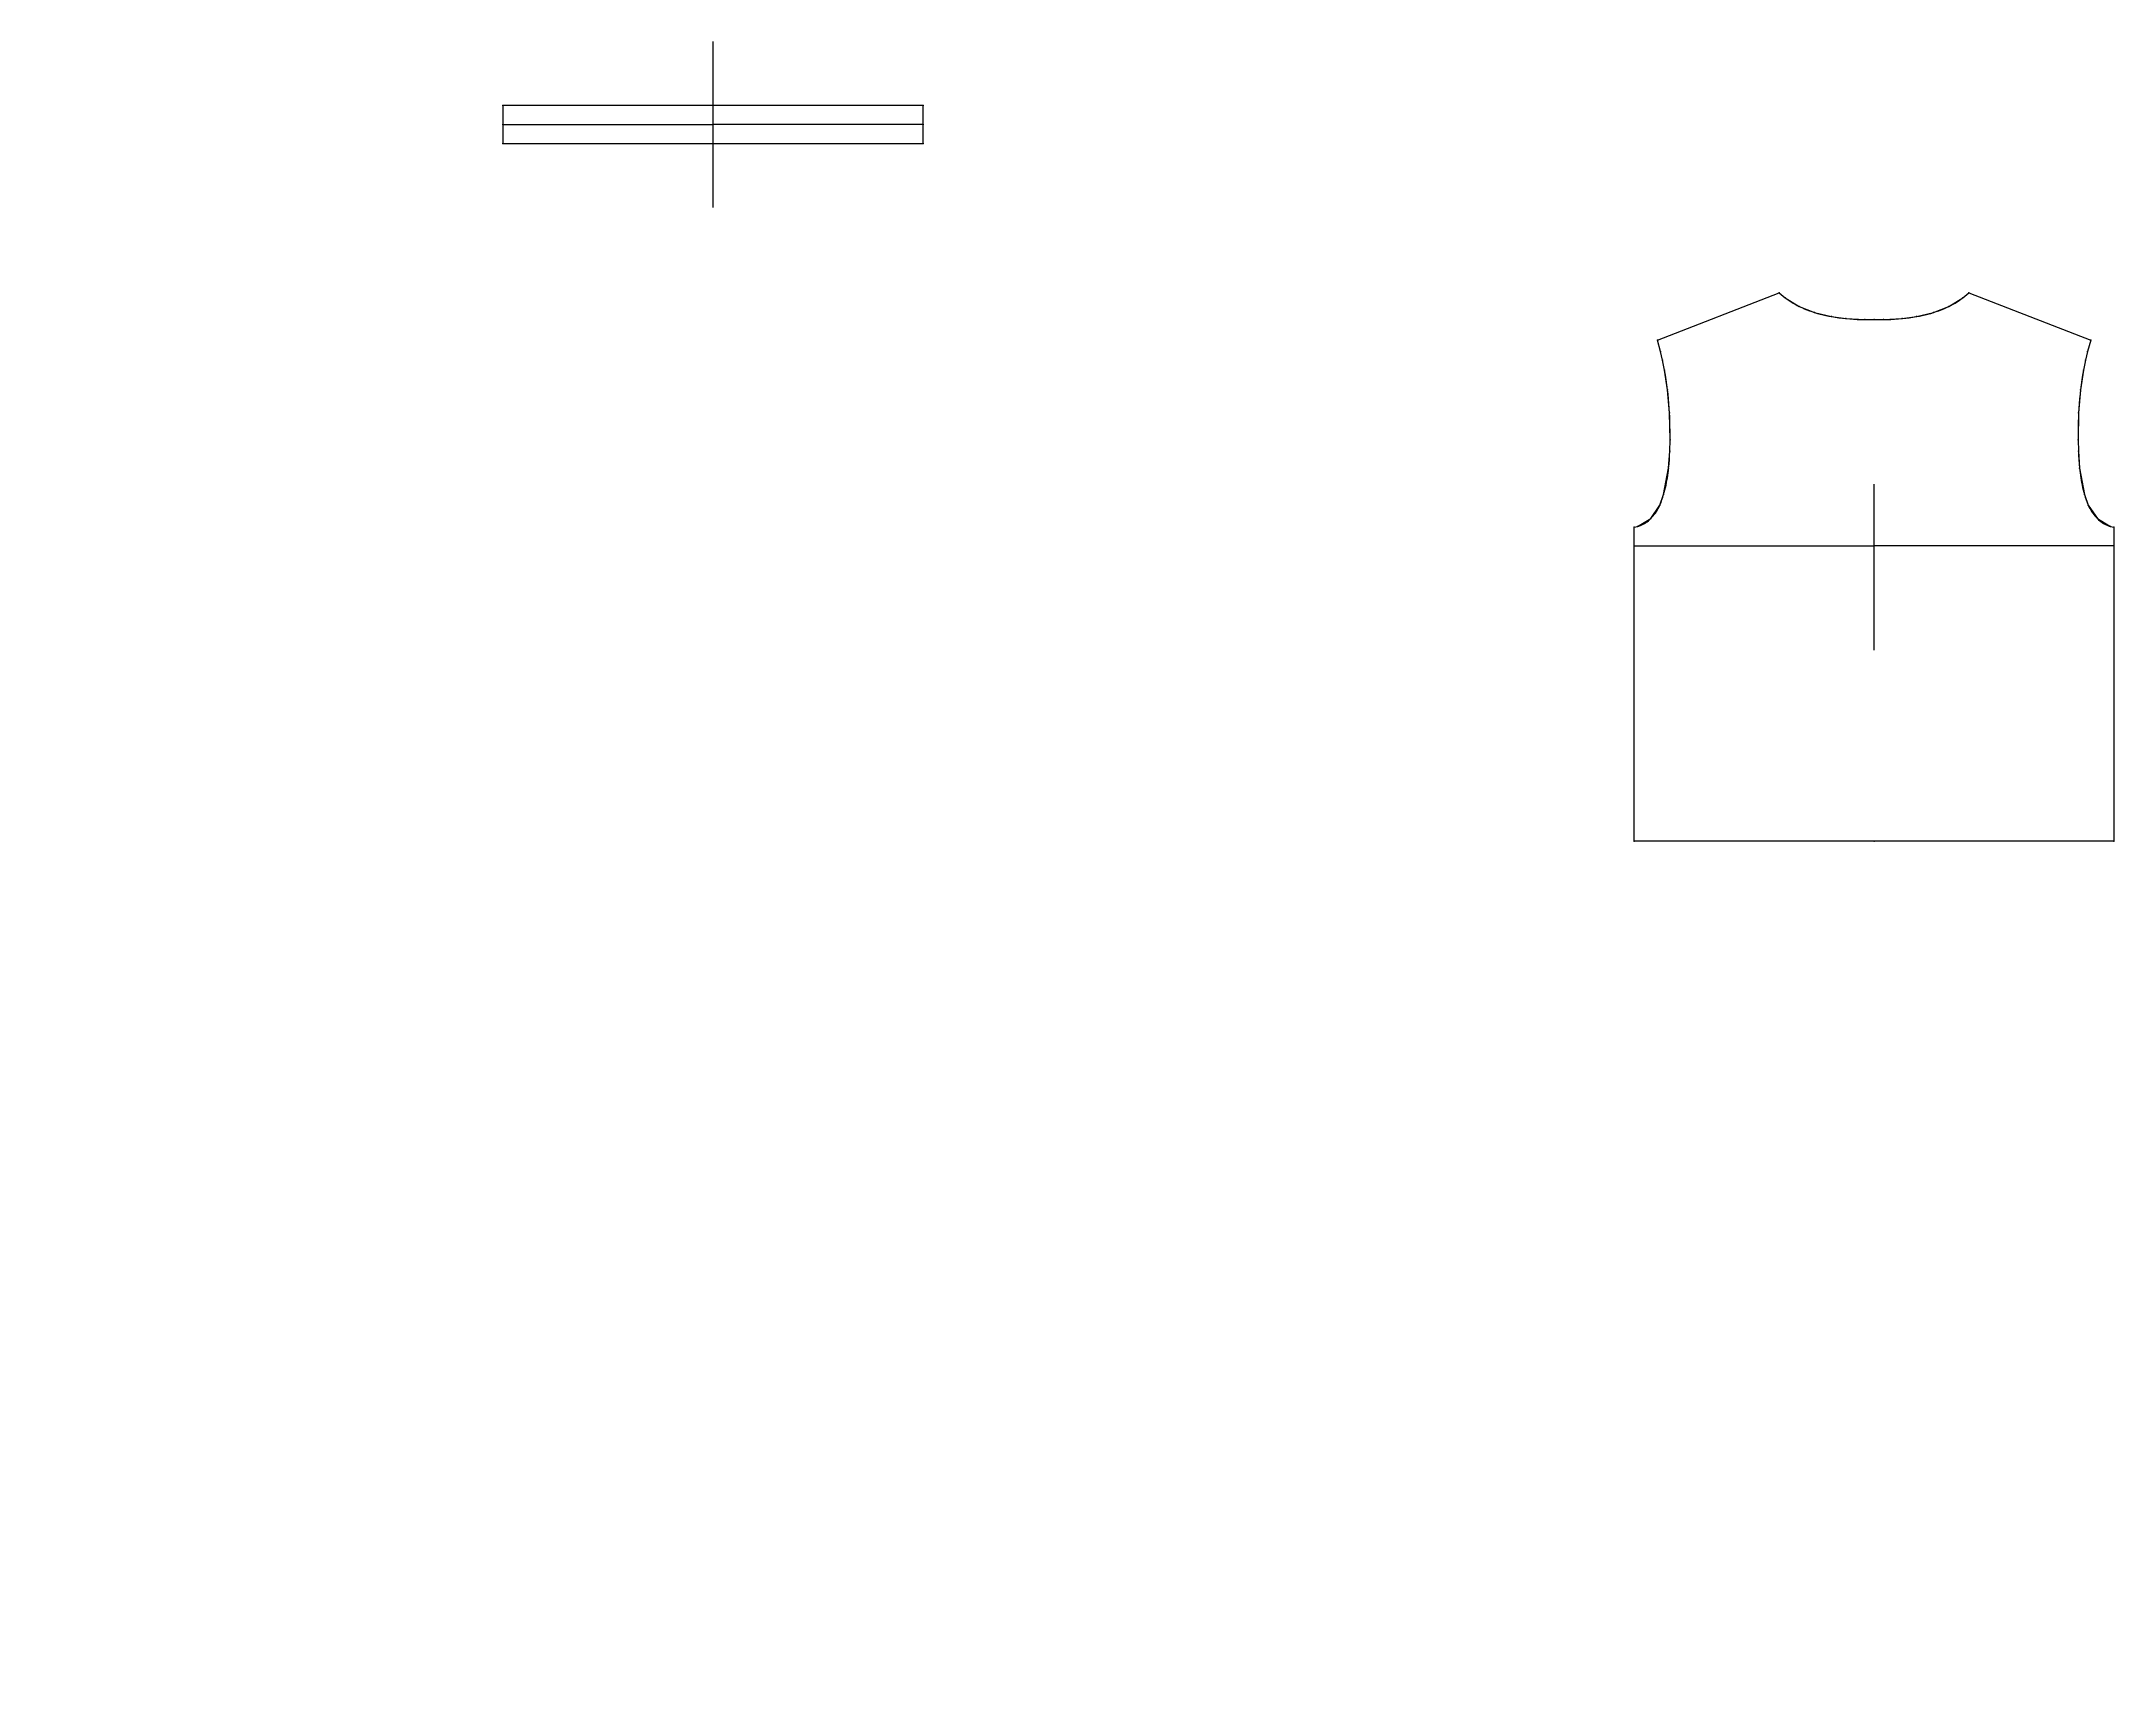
# Model space of a CAD drawing. Extents: x -818 to 1430, y 0 to 1787.
import ezdxf

# ---------------------------------------------------------------- set-up
doc = ezdxf.new("R2010")
doc.units = 0

# ---------------------------------------------------------------- blocks, each defined once
blk = doc.blocks.new('PATRONES PARA SAMUEL-2_M')
at = {"layer": '1'}
blk.add_lwpolyline([(-89.981842, 1676.982666), (138.006195, 1676.982666), (138.006195, 1697.41626), (138.006195, 1717.850342), (-89.981842, 1717.850342), (-317.970123, 1717.850342), (-317.970123, 1697.41626), (-317.970123, 1676.982666)], close=True, dxfattribs=at)
at = {"layer": '2'}
for p in [(-317.970123, 1717.850342), (-89.981842, 1717.850342), (138.006195, 1717.850342), (-317.970123, 1697.41626), (-317.969879, 1697.41626), (-89.981842, 1697.41626), (-89.981842, 1697.41626), (138.006195, 1697.41626), (138.006195, 1697.41626), (-317.970123, 1676.982666), (-89.981842, 1676.982666), (138.006195, 1676.982666)]:
    blk.add_point(p, dxfattribs=at)
at = {"layer": '7'}
blk.add_line((-89.981964, 1607.416504), (-89.981964, 1787.416504), dxfattribs=at)
at = {"layer": '8'}
for points in [[(-317.969879, 1697.41626), (-89.981842, 1697.41626)], [(138.006195, 1697.41626), (-89.981842, 1697.41626)]]:
    blk.add_lwpolyline(points, dxfattribs=at)
at = {"layer": '84'}
blk.add_lwpolyline([(-89.981842, 1676.982666), (138.006195, 1676.982666), (138.006195, 1676.982666), (138.006195, 1697.41626), (138.006195, 1697.41626), (138.006195, 1717.850342), (138.006195, 1717.850342), (-89.981842, 1717.850342), (-89.981842, 1717.850342), (-317.970123, 1717.850342), (-317.970123, 1717.850342), (-317.970123, 1697.41626), (-317.970123, 1697.41626), (-317.970123, 1676.982666), (-317.970123, 1676.982666), (-89.981842, 1676.982666)], close=True, dxfattribs=at)
at = {"layer": '85'}
for points in [[(-317.969879, 1697.41626), (-89.981842, 1697.41626)], [(138.006195, 1697.41626), (-89.981842, 1697.41626)]]:
    blk.add_lwpolyline(points, dxfattribs=at)
at = {"layer": '1'}
for s, p in [('# 58', (-317.970123, 1717.850342)), ('# 57', (-89.981842, 1717.850342)), ('# 56', (138.006195, 1717.850342)), ('# 59', (-317.970123, 1697.41626)), ('# 55', (138.006195, 1697.41626)), ('# 60', (-317.970123, 1676.982666)), ('# 53', (-89.981842, 1676.982666)), ('# 54', (138.006195, 1676.982666))]:
    blk.add_text(s, height=0.25, dxfattribs=at).set_placement(p)
at = {"layer": '8'}
for s, p in [('# 49', (-317.969879, 1697.41626)), ('# 52', (-89.981842, 1697.41626)), ('# 50', (-89.981842, 1697.41626)), ('# 51', (138.006195, 1697.41626))]:
    blk.add_text(s, height=0.25, dxfattribs=at).set_placement(p)
blk = doc.blocks.new('PATRONES PARA SAMUEL-3_M')
at = {"layer": '1'}
blk.add_lwpolyline([(1168.786987, 920.518311), (908.68689, 920.516357), (908.68689, 1260.788818), (912.273071, 1261.572021), (926.599243, 1270.199951), (936.633911, 1284.881592), (940.678589, 1296.257568), (946.103149, 1324.986084), (947.265259, 1343.375732), (947.558228, 1355.531982), (946.999878, 1385.018311), (944.895874, 1409.977295), (941.717896, 1431.157959), (939.498413, 1442.118896), (937.295288, 1451.385498), (933.91394, 1463.788818), (1066.044556, 1514.789795), (1072.537231, 1509.514404), (1087.692993, 1500.243896), (1104.3302, 1493.634521), (1122.783569, 1489.1521), (1138.348999, 1487.05249), (1158.709595, 1485.978271), (1168.786987, 1485.923584), (1178.864136, 1485.978271), (1199.224731, 1487.05249), (1214.790161, 1489.1521), (1233.24353, 1493.634521), (1249.880737, 1500.243896), (1265.036743, 1509.514404), (1271.529419, 1514.789795), (1403.65979, 1463.788818), (1400.278442, 1451.385498), (1398.075562, 1442.118896), (1395.856079, 1431.157959), (1392.678101, 1409.977295), (1390.574097, 1385.018311), (1390.015747, 1355.531982), (1390.308716, 1343.375732), (1391.470825, 1324.986084), (1396.895142, 1296.257568), (1400.939819, 1284.881592), (1410.974487, 1270.199951), (1425.300659, 1261.572021), (1428.886841, 1260.788818), (1428.887085, 920.516357)], close=True, dxfattribs=at)
at = {"layer": '2'}
for p in [(1066.044556, 1514.789795), (1271.529419, 1514.789795), (1168.786987, 1485.923584), (933.91394, 1463.788818), (1403.65979, 1463.788818), (908.68689, 1260.788818), (1428.886841, 1260.788818), (908.687134, 1240.787842), (1168.786743, 1240.786865), (1168.787231, 1240.786865), (1428.886841, 1240.787842), (908.68689, 920.516357), (1168.786987, 920.518311), (1428.887085, 920.516357)]:
    blk.add_point(p, dxfattribs=at)
at = {"layer": '3'}
for p in [(1072.537231, 1509.514404), (1265.036743, 1509.514404), (1087.692993, 1500.243896), (1104.3302, 1493.634521), (1122.783569, 1489.1521), (1138.348999, 1487.05249), (1158.709595, 1485.978271), (1178.864136, 1485.978271), (1199.224731, 1487.05249), (1214.790161, 1489.1521), (1233.24353, 1493.634521), (1249.880737, 1500.243896), (937.295288, 1451.385498), (939.498413, 1442.118896), (1398.075562, 1442.118896), (1400.278442, 1451.385498), (941.717896, 1431.157959), (1395.856079, 1431.157959), (944.895874, 1409.977295), (1392.678101, 1409.977295), (946.999878, 1385.018311), (1390.574097, 1385.018311), (947.558228, 1355.531982), (1390.015747, 1355.531982), (947.265259, 1343.375732), (1390.308716, 1343.375732), (946.103149, 1324.986084), (1391.470825, 1324.986084), (936.633911, 1284.881592), (940.678589, 1296.257568), (1396.895142, 1296.257568), (1400.939819, 1284.881592), (912.273071, 1261.572021), (926.599243, 1270.199951), (1410.974487, 1270.199951), (1425.300659, 1261.572021)]:
    blk.add_point(p, dxfattribs=at)
at = {"layer": '7'}
blk.add_line((1168.786865, 1127.653076), (1168.787109, 1307.653076), dxfattribs=at)
at = {"layer": '8'}
for points in [[(908.687134, 1240.787842), (1168.787231, 1240.786865)], [(1428.886841, 1240.787842), (1168.786743, 1240.786865)]]:
    blk.add_lwpolyline(points, dxfattribs=at)
at = {"layer": '84'}
blk.add_lwpolyline([(1168.786987, 920.518311), (908.68689, 920.516357), (908.68689, 920.516357), (908.68689, 1260.788818), (908.68689, 1260.788818), (912.273071, 1261.572021), (913.87262, 1262.058716), (915.441528, 1262.645264), (916.977417, 1263.325439), (918.477722, 1264.09314), (919.940186, 1264.942505), (921.362305, 1265.867432), (922.741638, 1266.861572), (924.075867, 1267.919189), (925.362549, 1269.033936), (926.599243, 1270.199951), (927.993164, 1271.635864), (929.31427, 1273.130005), (930.563965, 1274.678345), (931.743469, 1276.276978), (932.854126, 1277.921631), (933.897217, 1279.608521), (934.874023, 1281.333374), (935.785828, 1283.092529), (936.633911, 1284.881592), (937.81134, 1287.663086), (938.863159, 1290.49292), (939.811523, 1293.361084), (940.678589, 1296.257568), (941.389404, 1298.823608), (942.054016, 1301.401245), (942.67334, 1303.989624), (943.248291, 1306.588013), (943.779663, 1309.195435), (944.268433, 1311.811279), (944.715454, 1314.43457), (945.121521, 1317.064453), (945.487549, 1319.700317), (945.814453, 1322.341064), (946.103149, 1324.986084), (946.517029, 1329.576294), (946.83606, 1334.171631), (947.079163, 1338.771606), (947.265259, 1343.375732), (947.558228, 1355.531982), (947.594971, 1360.448853), (947.582031, 1365.364502), (947.5177, 1370.279297), (947.400391, 1375.193115), (947.228333, 1380.106201), (946.999878, 1385.018311), (946.707336, 1390.021362), (946.352539, 1395.018555), (945.933716, 1400.010254), (945.44873, 1404.996338), (944.895874, 1409.977295), (944.227783, 1415.291992), (943.477417, 1420.59375), (942.641846, 1425.882324), (941.717896, 1431.157959), (939.498413, 1442.118896), (937.295288, 1451.385498), (933.91394, 1463.788818), (933.91394, 1463.788818), (1066.044556, 1514.789795), (1066.044556, 1514.789795), (1072.537231, 1509.514404), (1074.584106, 1508.011841), (1076.675293, 1506.570312), (1078.807861, 1505.188721), (1080.978882, 1503.866211), (1083.185425, 1502.601929), (1085.424316, 1501.394775), (1087.692993, 1500.243896), (1090.392944, 1498.961914), (1093.125, 1497.755127), (1095.886841, 1496.621216), (1098.676514, 1495.557983), (1101.491699, 1494.563232), (1104.3302, 1493.634521), (1107.363037, 1492.719727), (1110.415161, 1491.875244), (1113.484863, 1491.098755), (1116.570679, 1490.387695), (1119.670776, 1489.739746), (1122.783569, 1489.1521), (1126.658569, 1488.50415), (1130.544922, 1487.94165), (1134.442017, 1487.459473), (1138.348999, 1487.05249), (1142.413696, 1486.70459), (1146.482544, 1486.428101), (1150.555176, 1486.218262), (1154.631104, 1486.070068), (1158.709595, 1485.978271), (1168.786987, 1485.923584), (1168.786987, 1485.923584), (1178.864136, 1485.978271), (1182.942627, 1486.070068), (1187.018555, 1486.218262), (1191.091187, 1486.428101), (1195.160034, 1486.70459), (1199.224731, 1487.05249), (1203.131714, 1487.459473), (1207.028809, 1487.94165), (1210.915161, 1488.50415), (1214.790161, 1489.1521), (1217.902954, 1489.739746), (1221.003052, 1490.387695), (1224.088867, 1491.098755), (1227.158569, 1491.875244), (1230.210693, 1492.719727), (1233.24353, 1493.634521), (1236.082031, 1494.563232), (1238.897217, 1495.557983), (1241.68689, 1496.621216), (1244.44873, 1497.755127), (1247.180786, 1498.961914), (1249.880737, 1500.243896), (1252.149414, 1501.394775), (1254.388428, 1502.602051), (1256.594971, 1503.866211), (1258.765991, 1505.188721), (1260.89856, 1506.57019), (1262.989746, 1508.011841), (1265.036743, 1509.514404), (1271.529419, 1514.789795), (1271.529419, 1514.789795), (1403.65979, 1463.788818), (1403.65979, 1463.788818), (1400.278442, 1451.385498), (1398.075562, 1442.118896), (1395.856079, 1431.157959), (1394.932129, 1425.882324), (1394.096436, 1420.59375), (1393.346191, 1415.291992), (1392.678101, 1409.977295), (1392.125244, 1404.996338), (1391.640259, 1400.010254), (1391.221436, 1395.018555), (1390.866699, 1390.021362), (1390.574097, 1385.018311), (1390.345703, 1380.106201), (1390.173584, 1375.193115), (1390.056274, 1370.279297), (1389.991943, 1365.364502), (1389.979004, 1360.448853), (1390.015747, 1355.531982), (1390.308716, 1343.375732), (1390.494873, 1338.771606), (1390.737915, 1334.171631), (1391.056885, 1329.576294), (1391.470825, 1324.986084), (1391.759521, 1322.341064), (1392.086426, 1319.700317), (1392.452393, 1317.064453), (1392.858398, 1314.43457), (1393.30542, 1311.811279), (1393.794189, 1309.195435), (1394.325562, 1306.587891), (1394.900391, 1303.989624), (1395.519775, 1301.401245), (1396.184326, 1298.823608), (1396.895142, 1296.257568), (1397.762207, 1293.361084), (1398.710571, 1290.49292), (1399.762451, 1287.663086), (1400.939819, 1284.881592), (1401.787964, 1283.092529), (1402.699707, 1281.333374), (1403.676514, 1279.608521), (1404.719604, 1277.921631), (1405.8302, 1276.276978), (1407.009766, 1274.678345), (1408.259521, 1273.130005), (1409.580566, 1271.635864), (1410.974487, 1270.199951), (1412.211182, 1269.033936), (1413.497803, 1267.919189), (1414.832031, 1266.861572), (1416.211426, 1265.867432), (1417.633545, 1264.942505), (1419.095947, 1264.09314), (1420.596313, 1263.325439), (1422.132202, 1262.645264), (1423.70105, 1262.058716), (1425.300659, 1261.572021), (1428.886841, 1260.788818), (1428.886841, 1260.788818), (1428.887085, 920.516357), (1428.887085, 920.516357), (1168.786987, 920.518311)], close=True, dxfattribs=at)
at = {"layer": '85'}
for points in [[(908.687134, 1240.787842), (1168.787231, 1240.786865)], [(1428.886841, 1240.787842), (1168.786743, 1240.786865)]]:
    blk.add_lwpolyline(points, dxfattribs=at)
at = {"layer": '1'}
for s, p in [('# 19', (1066.044556, 1514.789795)), ('# 21', (1271.529419, 1514.789795)), ('# 20', (1168.786987, 1485.923584)), ('# 18', (933.91394, 1463.788818)), ('# 22', (1403.65979, 1463.788818)), ('# 17', (908.68689, 1260.788818)), ('# 23', (1428.886841, 1260.788818)), ('# 16', (908.68689, 920.516357)), ('# 15', (1168.786987, 920.518311)), ('# 24', (1428.887085, 920.516357))]:
    blk.add_text(s, height=0.25, dxfattribs=at).set_placement(p)
at = {"layer": '8'}
for s, p in [('# 13', (908.687134, 1240.787842)), ('# 12', (1168.786743, 1240.786865)), ('# 14', (1168.787231, 1240.786865)), ('# 11', (1428.886841, 1240.787842))]:
    blk.add_text(s, height=0.25, dxfattribs=at).set_placement(p)

msp = doc.modelspace()

# ---------------------------------------------------------------- block references
at = {"layer": '1'}
for name in ['PATRONES PARA SAMUEL-2_M', 'PATRONES PARA SAMUEL-3_M']:
    msp.add_blockref(name, (0, 0), dxfattribs=at)

# ---------------------------------------------------------------- texts
for s in ['STYLE NAME: temp', 'CREATION DATE: 28-05-2026', 'CREATION TIME: 12:48', 'AUTHOR: CLO Virtual Fashion Inc.', 'PRODUCT: CLO Network OnlineAuth 2025.0.434', 'VERSION: 3', 'SAMPLE SIZE: M', 'UNITS: METRIC']:
    msp.add_text(s, height=0.25, dxfattribs=at).set_placement((0, 0))

doc.saveas('drawing.dxf')
